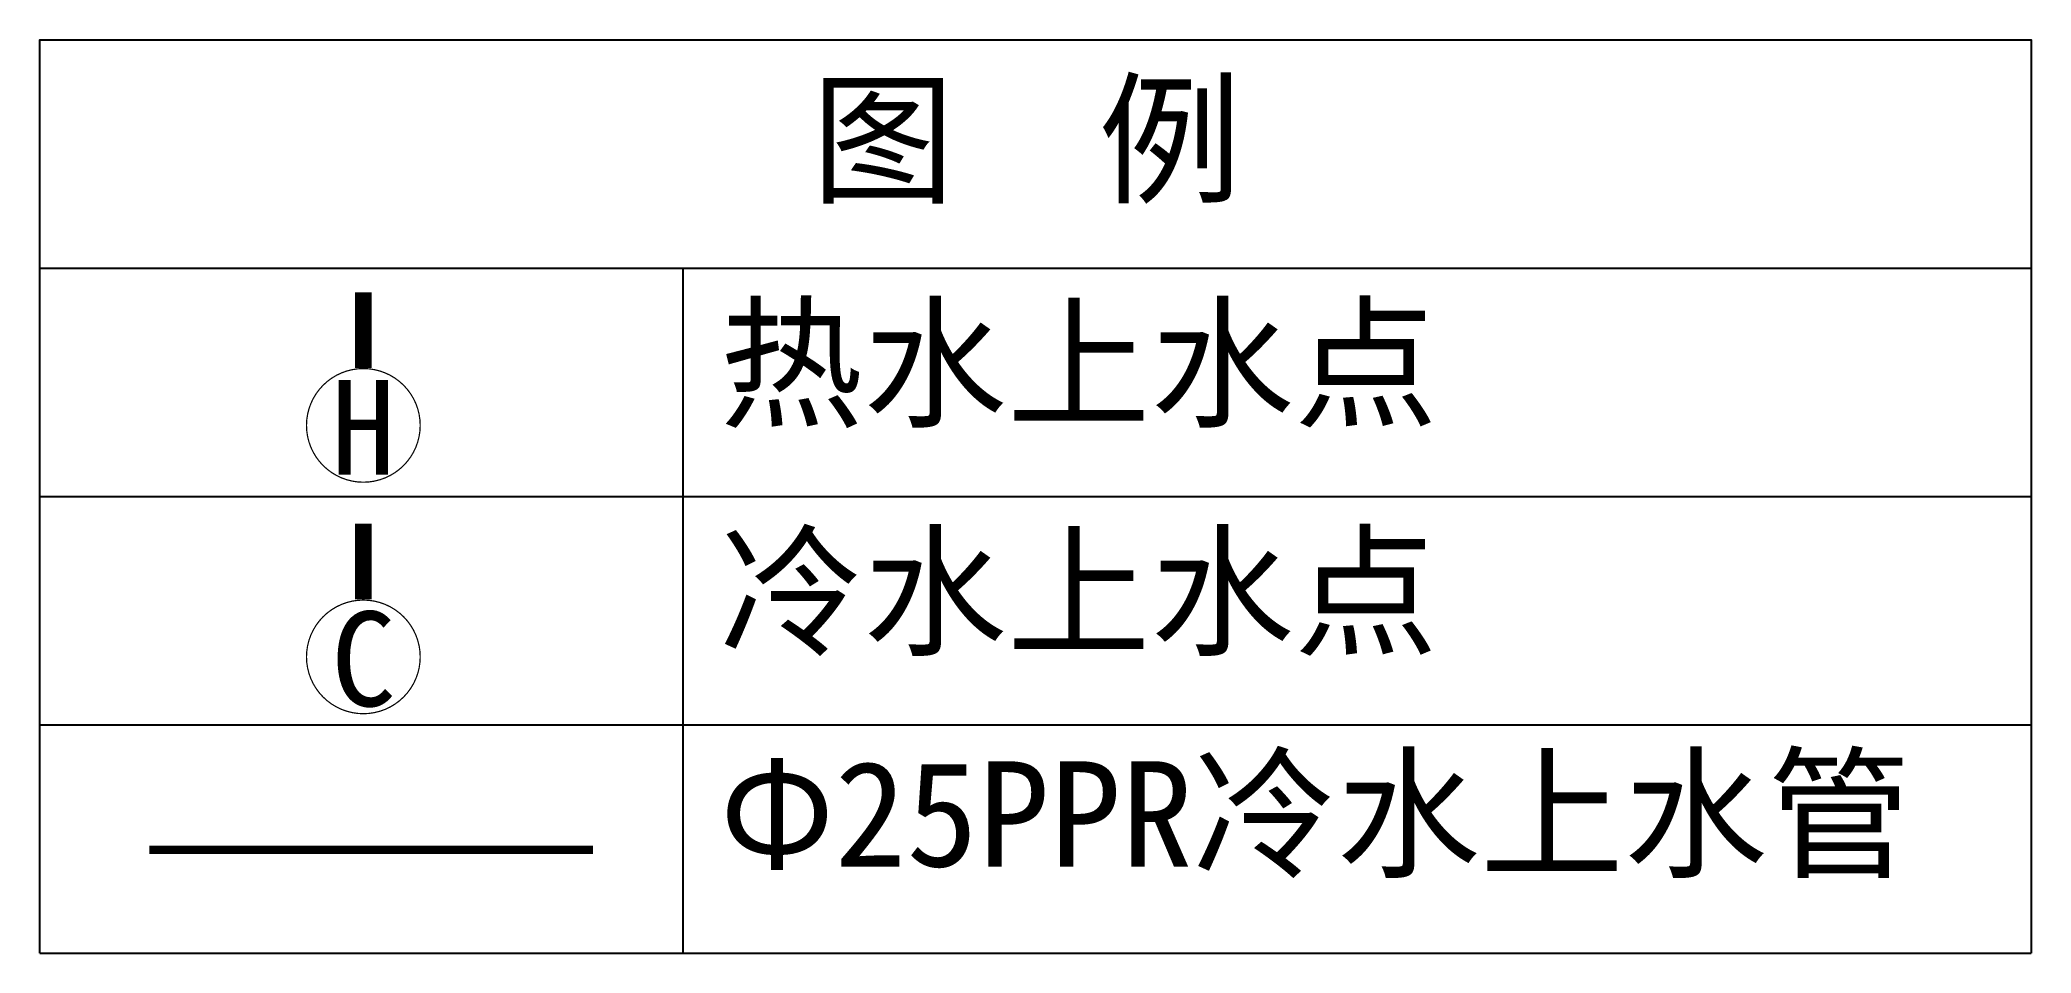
# Model space of a CAD drawing. Header units: millimetres. Extents: x 7396.5 to 7478.6, y -69.7 to -32.1.
import ezdxf
from ezdxf.enums import TextEntityAlignment as Align

# ---------------------------------------------------------------- set-up
doc = ezdxf.new("R2010")
doc.units = ezdxf.units.MM
doc.header["$LTSCALE"] = 10
doc.layers.add('W-图框', color=251, linetype='Continuous')
doc.layers.add('W-文字', color=35, linetype='Continuous')
doc.layers.add('水点', color=6, linetype='Continuous', lineweight=13)
doc.styles.add('01.WND_ST', font='SimSun.ttf', dxfattribs={"width": 0.8})
doc.styles.get("Standard").update_dxf_attribs({"font": 'gbenor.shx', "bigfont": 'gbcbig.shx'})

# ---------------------------------------------------------------- blocks, each defined once
blk = doc.blocks.new('A$Cd1c33ff2')
at = {"color": 0, "const_width": 43.3}
blk.add_lwpolyline([(0, -200), (0, 0)], dxfattribs=at)
at = {"color": 0, "const_width": 3.25}
blk.add_lwpolyline([(-150, -351.6, -1), (150, -351.6, -1)], format="xyb", close=True, dxfattribs=at)
at = {"color": 50, "style": '01.WND_ST'}
blk.add_text('C', height=250, dxfattribs=at).set_placement((0, -356.6), align=Align.MIDDLE)
blk = doc.blocks.new('A$Cded086e6')
at = {"color": 0, "const_width": 43.3}
blk.add_lwpolyline([(0, -200), (0, 0)], dxfattribs=at)
at = {"color": 0, "const_width": 3.25}
blk.add_lwpolyline([(-150, -351.6, -1), (150, -351.6, -1)], format="xyb", close=True, dxfattribs=at)
at = {"color": 50, "style": '01.WND_ST'}
blk.add_text('H', height=250, dxfattribs=at).set_placement((0, -356.6), align=Align.MIDDLE)

msp = doc.modelspace()

# ---------------------------------------------------------------- linework, layer by layer
at = {"layer": 'W-图框', "color": 30}
for p, q in [((7396.492, -41.491), (7478.552, -41.491)), ((7423.009, -69.73), (7423.009, -41.491)), ((7396.492, -50.904), (7478.552, -50.904)), ((7396.492, -60.317), (7478.552, -60.317)), ((7396.492, -69.73), (7478.552, -69.73))]:
    msp.add_line(p, q, dxfattribs=at)
at = {"layer": 'W-图框', "color": 146}
msp.add_line((7396.492, -69.73), (7478.552, -69.73), dxfattribs=at)
msp.add_line((7396.492, -69.73), (7478.552, -69.73), dxfattribs=at)
at = {"layer": 'W-图框', "color": 30}
for points in [[(7396.492, -60.317), (7396.492, -32.078), (7478.552, -32.078), (7478.552, -60.317)], [(7396.492, -69.73), (7396.492, -41.491), (7478.552, -41.491), (7478.552, -69.73)]]:
    msp.add_lwpolyline(points, dxfattribs=at)
at = {"layer": '水点', "color": 3, "const_width": 0.347, "elevation": 0}
msp.add_lwpolyline([(7401.011, -65.469), (7419.293, -65.469), (7419.293, -65.469)], dxfattribs=at)

# ---------------------------------------------------------------- block references
at = {"color": 1, "xscale": 0.01561824707261478, "yscale": 0.01561824707261478, "zscale": 0.01561824707261478}
msp.add_blockref('A$Cded086e6', (7409.824, -42.481), dxfattribs=at)
at = {"color": 5, "xscale": 0.01561824707261478, "yscale": 0.01561824707261478, "zscale": 0.01561824707261478}
msp.add_blockref('A$Cd1c33ff2', (7409.824, -52.024), dxfattribs=at)

# ---------------------------------------------------------------- texts
at = {"layer": 'W-文字', "char_height": 4.33992, "attachment_point": 1}
for s, width, insert in [('{\\fSimSun|b0|i0|c134|p2;图  例}', 27.20404, (7428.284, -34.019, 0)), ('{\\fSimSun|b0|i0|c134|p2;热水上水点}', 48.89129, (7424.503, -43.25)), ('{\\fSimSun|b0|i0|c134|p2;冷水上水点}', 48.89129, (7424.503, -52.663)), ('{\\fSimSun|b0|i0|c134|p2;Φ25PPR冷水上水管}', 54.04928, (7424.503, -61.817))]:
    msp.add_mtext_dynamic_manual_height_columns(s, width=width, gutter_width=15.069, heights=[0], dxfattribs=dict(at, insert=insert))

doc.saveas('drawing.dxf')
